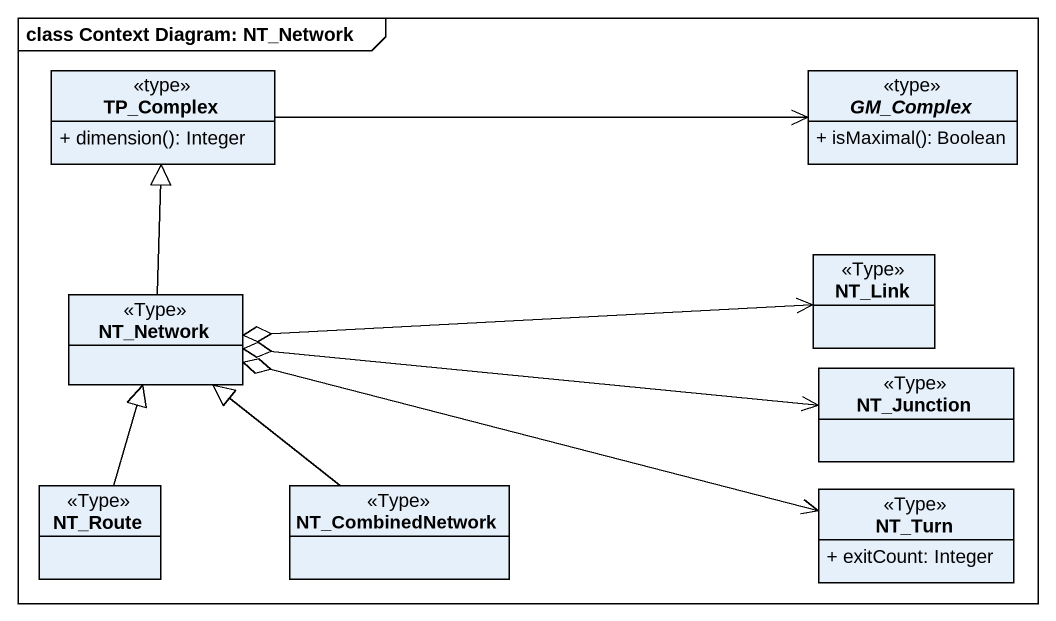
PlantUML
@startuml
mainframe class Context Diagram: NT_Network
hide circle
hide empty members
skinparam classAttributeIconSize 0
class TP_Complex <<type>> {
  + dimension(): Integer
}
abstract class GM_Complex <<type>> {
  + isMaximal(): Boolean
}
class NT_Network <<Type>>
class NT_Link <<Type>>
class NT_Junction <<Type>>
class NT_Route <<Type>>
class NT_CombinedNetwork <<Type>>
class NT_Turn <<Type>> {
  + exitCount: Integer
}
GM_Complex <-left- TP_Complex
NT_Network -up-|> TP_Complex
NT_Link <-left-o NT_Network
NT_Junction <-left-o NT_Network
NT_Route -up-|> NT_Network
NT_CombinedNetwork -up-|> NT_Network
NT_Turn <-left-o NT_Network
@enduml
